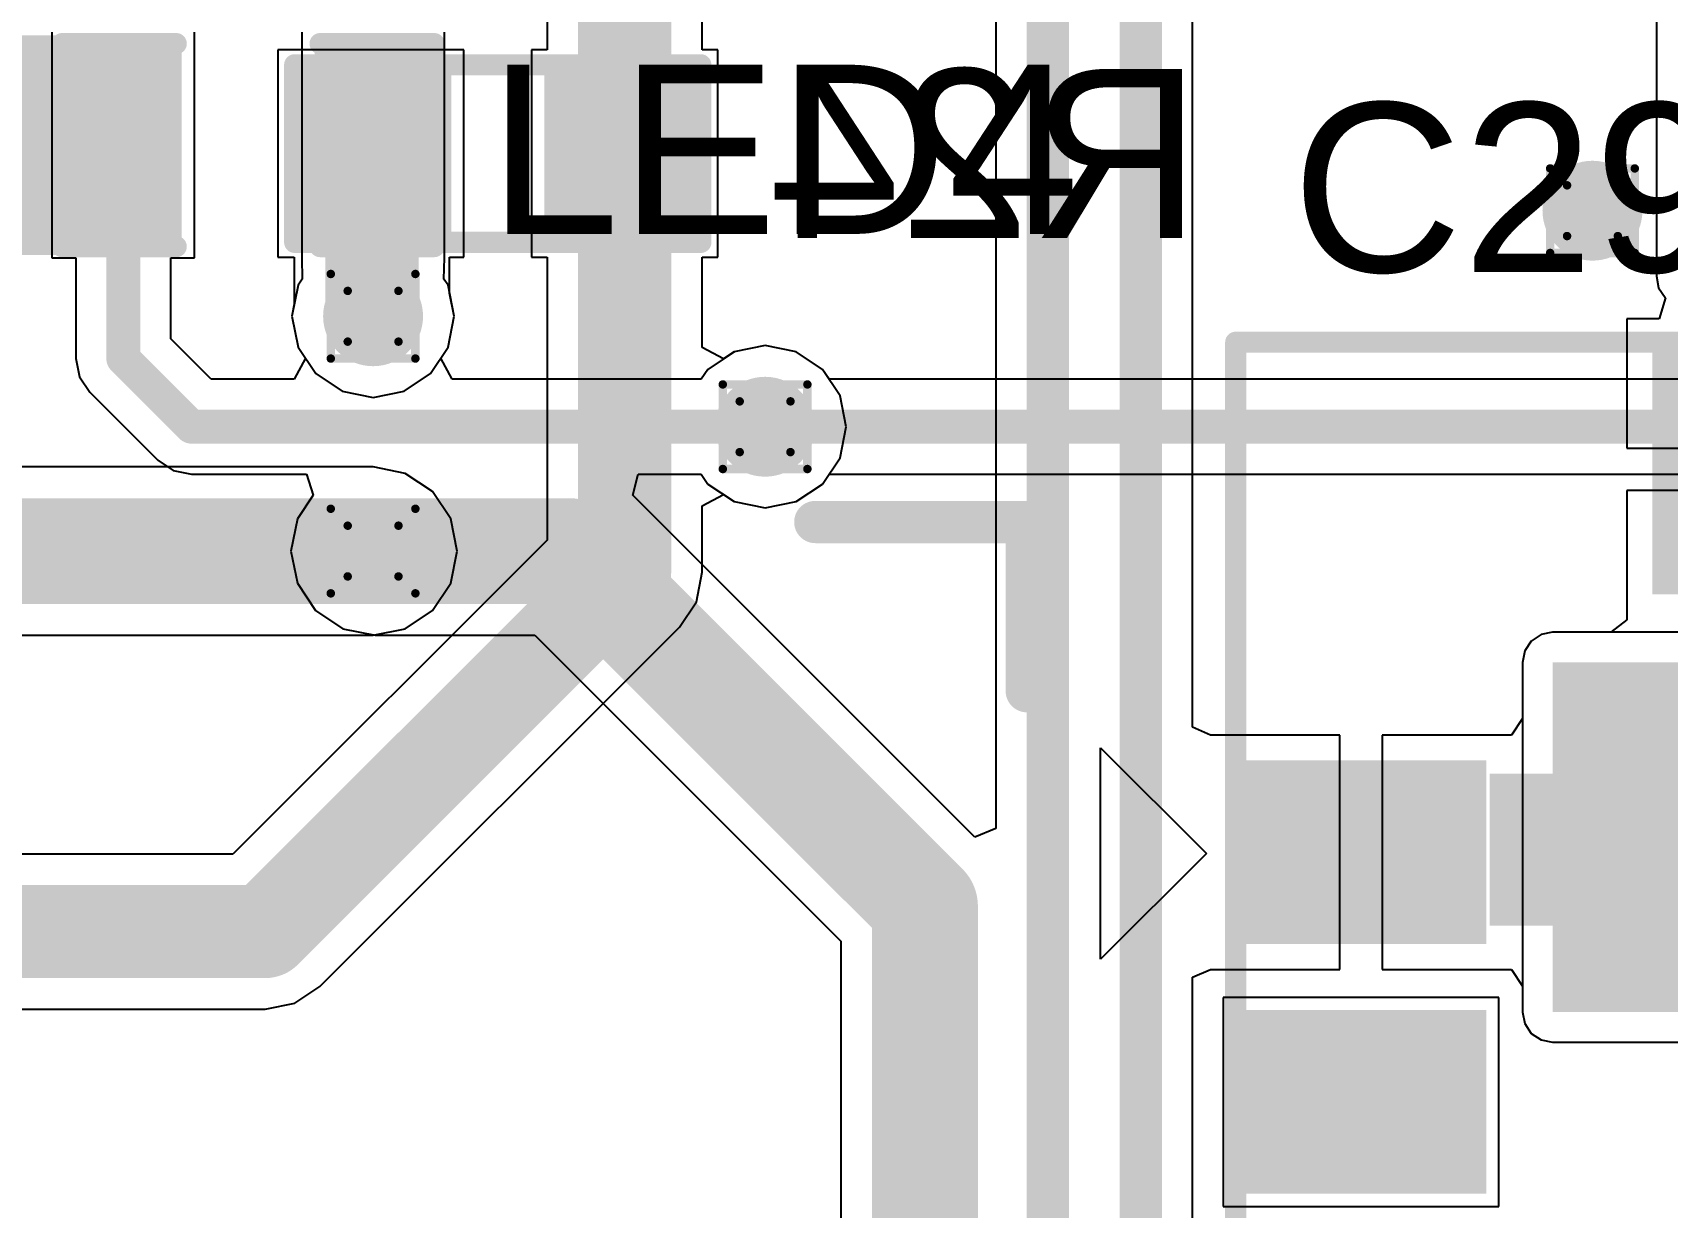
# Model space of a CAD drawing. Header units: inches. Extents: x -8 to 210, y -39 to 109.
# Drawn here: x 55.98 to 65.8, y 46.27 to 53.33 of the extents above; entities that cross this region are included whole.
import ezdxf

# ---------------------------------------------------------------- set-up
doc = ezdxf.new("R2010")
doc.units = ezdxf.units.IN
for name, color, linetype in [('Bottom Layer', 5, 'Continuous'), ('Bottom Overlay', 54, 'Continuous'), ('Bottom Paste', 16, 'Continuous'), ('Bottom Solder', 6, 'Continuous'), ('Drill Drawing', 1, 'Continuous'), ('Keep-Out Layer', 6, 'Continuous'), ('Top Layer', 1, 'Continuous'), ('Top Overlay', 2, 'Continuous'), ('Top Paste', 8, 'Continuous'), ('Top Solder', 216, 'Continuous'), ('Via Holes', 16, 'Continuous')]:
    doc.layers.add(name, color=color, linetype=linetype)
doc.styles.add('Arial', font='', dxfattribs={"height": 0.2})
doc.styles.get('Arial').set_extended_font_data('Arial')

# ---------------------------------------------------------------- blocks, each defined once
blk = doc.blocks.new('SIM7500E_18')
at = {"layer": 'Keep-Out Layer'}
blk.add_hatch(color=6, dxfattribs=at).paths.add_polyline_path([(1.05000044, -0.9600006199999999), (3.15000132, -0.9600006199999999), (3.15000132, 1.14000026), (1.05000044, 1.14000026)])
at = {"layer": 'Top Layer'}
for points in [[(-0.74999977, 0.45000037), (0.55000017, 0.45000037), (0.55000017, -0.45000037), (-0.74999977, -0.45000037)], [(-0.74999977, -1.04999917), (0.55000017, -1.04999917), (0.55000017, -1.94999991), (-0.74999977, -1.94999991)]]:
    blk.add_hatch(color=1, dxfattribs=at).paths.add_polyline_path(points)
at = {"layer": 'Top Overlay'}
blk.add_hatch(color=2, dxfattribs=at).paths.add_polyline_path([(0.6715988599999999, -0.44159678), (1.15419886, -0.44159678), (1.15419886, 0.47280322), (0.6715988599999999, 0.47280322)])
at = {"layer": 'Top Paste'}
for points in [[(-0.74999977, 0.45000037), (0.55000017, 0.45000037), (0.55000017, -0.45000037), (-0.74999977, -0.45000037)], [(-0.74999977, -1.04999917), (0.55000017, -1.04999917), (0.55000017, -1.94999991), (-0.74999977, -1.94999991)]]:
    blk.add_hatch(color=8, dxfattribs=at).paths.add_polyline_path(points)
at = {"layer": 'Top Solder'}
for points in [[(2.75160105, 3.05160045), (2.75160105, 1.54840051), (1.64840031, 1.54840051), (1.64840031, 3.05160045)], [(-0.85159977, 0.55160037), (0.65160017, 0.55160037), (0.65160017, -0.55160037), (-0.85159977, -0.55160037)], [(-0.85159977, -0.9483991699999998), (0.65160017, -0.9483991699999998), (0.65160017, -2.05159991), (-0.85159977, -2.05159991)]]:
    blk.add_hatch(color=216, dxfattribs=at).paths.add_polyline_path(points)
at = {"layer": 'Top Overlay'}
for p, q in [((-1.6637, 0.6281013599999999), (-1.0287, -0.006898639999999999)), ((-1.6637, -0.64189864), (-1.6637, 0.6281013599999999)), ((-1.0287, -0.006898639999999999), (-1.6637, -0.64189864))]:
    blk.add_line(p, q, dxfattribs=at)
for points in [[(-0.85240114, 3.06360068, 0.127, 0.127, 0), (-0.8523985999999999, 3.06360322, 0.127, 0.127, 0)], [(-0.85240114, -24.03819932, 0.127, 0.127, 0), (-0.85240114, 3.06360068, 0.127, 0.127, 0)], [(-0.8523985999999999, 3.06360322, 0.127, 0.127, 0), (23.25219886, 3.06360322, 0.127, 0.127, 0)]]:
    blk.add_lwpolyline(points, format="xyseb", dxfattribs=at)
for points in [[(-0.8841511400000001, 3.06360068, 0.0635, 0.0635, 1), (-0.82065114, 3.06360068, 0.0635, 0.0635, 1)], [(-0.8841511400000001, 3.06360068, 0.0635, 0.0635, 1), (-0.82065114, 3.06360068, 0.0635, 0.0635, 1)], [(-0.8841486, 3.06360322, 0.0635, 0.0635, 1), (-0.8206485999999998, 3.06360322, 0.0635, 0.0635, 1)], [(-0.8841486, 3.06360322, 0.0635, 0.0635, 1), (-0.8206485999999998, 3.06360322, 0.0635, 0.0635, 1)]]:
    blk.add_lwpolyline(points, format="xyseb", close=True, dxfattribs=at)
blk = doc.blocks.new('R___0603_B_45')
at = {"layer": 'Bottom Layer'}
for points in [[(-1.143, -0.4445), (-1.143, 0.4445), (-0.3809999999999999, 0.4445), (-0.3809999999999999, -0.4445)], [(0.3809999999999999, -0.4445), (0.3809999999999999, 0.4445), (1.143, 0.4445), (1.143, -0.4445)]]:
    blk.add_hatch(color=5, dxfattribs=at).paths.add_polyline_path(points)
at = {"layer": 'Bottom Paste'}
for points in [[(-1.143, -0.4445), (-1.143, 0.4445), (-0.3809999999999999, 0.4445), (-0.3809999999999999, -0.4445)], [(0.3809999999999999, -0.4445), (0.3809999999999999, 0.4445), (1.143, 0.4445), (1.143, -0.4445)]]:
    blk.add_hatch(color=16, dxfattribs=at).paths.add_polyline_path(points)
at = {"layer": 'Bottom Solder'}
for points in [[(-1.2446, -0.5460999999999999), (-1.2446, 0.5460999999999999), (-0.2794, 0.5460999999999999), (-0.2794, -0.5460999999999999)], [(0.2794, -0.5460999999999999), (0.2794, 0.5460999999999999), (1.2446, 0.5460999999999999), (1.2446, -0.5460999999999999)]]:
    blk.add_hatch(color=6, dxfattribs=at).paths.add_polyline_path(points)
at = {"layer": 'Bottom Overlay'}
for points in [[(1.2192, 0.5334, 0.127, 0.127, 0), (-1.2192, 0.5334, 0.127, 0.127, 0)], [(-1.2192, 0.5334, 0.127, 0.127, 0), (-1.2192, -0.5334, 0.127, 0.127, 0)], [(1.2192, 0.5334, 0.127, 0.127, 0), (1.2192, -0.5334, 0.127, 0.127, 0)], [(1.2192, -0.5334, 0.127, 0.127, 0), (-1.2192, -0.5334, 0.127, 0.127, 0)]]:
    blk.add_lwpolyline(points, format="xyseb", dxfattribs=at)
for points in [[(-1.25095, 0.5334, 0.0635, 0.0635, 1), (-1.18745, 0.5334, 0.0635, 0.0635, 1)], [(-1.25095, 0.5334, 0.0635, 0.0635, 1), (-1.18745, 0.5334, 0.0635, 0.0635, 1)], [(1.18745, 0.5334, 0.0635, 0.0635, 1), (1.25095, 0.5334, 0.0635, 0.0635, 1)], [(1.18745, 0.5334, 0.0635, 0.0635, 1), (1.25095, 0.5334, 0.0635, 0.0635, 1)], [(-1.25095, -0.5334, 0.0635, 0.0635, 1), (-1.18745, -0.5334, 0.0635, 0.0635, 1)], [(-1.25095, -0.5334, 0.0635, 0.0635, 1), (-1.18745, -0.5334, 0.0635, 0.0635, 1)], [(1.18745, -0.5334, 0.0635, 0.0635, 1), (1.25095, -0.5334, 0.0635, 0.0635, 1)], [(1.18745, -0.5334, 0.0635, 0.0635, 1), (1.25095, -0.5334, 0.0635, 0.0635, 1)]]:
    blk.add_lwpolyline(points, format="xyseb", close=True, dxfattribs=at)
blk = doc.blocks.new('LED_0603_77')
at = {"layer": 'Top Layer'}
for points in [[(-0.999998, 0.5000002699999999), (-0.499999, 0.5000002699999999), (-0.499999, -0.5000002699999999), (-0.999998, -0.5000002699999999)], [(0.50000154, 0.5000002699999999), (1.00000054, 0.5000002699999999), (1.00000054, -0.5000002699999999), (0.50000154, -0.5000002699999999)]]:
    blk.add_hatch(color=1, dxfattribs=at).paths.add_polyline_path(points)
at = {"layer": 'Top Overlay'}
blk.add_hatch(color=2, dxfattribs=at).paths.add_polyline_path([(1.11760254, -0.6604), (1.75259746, -0.6604), (1.75259746, 0.6604), (1.11760254, 0.6604)])
at = {"layer": 'Top Paste'}
for points in [[(-0.999998, 0.5000002699999999), (-0.499999, 0.5000002699999999), (-0.499999, -0.5000002699999999), (-0.999998, -0.5000002699999999)], [(0.50000154, 0.5000002699999999), (1.00000054, 0.5000002699999999), (1.00000054, -0.5000002699999999), (0.50000154, -0.5000002699999999)]]:
    blk.add_hatch(color=8, dxfattribs=at).paths.add_polyline_path(points)
at = {"layer": 'Top Solder'}
for points in [[(-1.101598, 0.6016002699999999), (-0.398399, 0.6016002699999999), (-0.398399, -0.6016002699999999), (-1.101598, -0.6016002699999999)], [(0.39840154, 0.6016002699999999), (1.10160054, 0.6016002699999999), (1.10160054, -0.6016002699999999), (0.39840154, -0.6016002699999999)]]:
    blk.add_hatch(color=216, dxfattribs=at).paths.add_polyline_path(points)
at = {"layer": 'Top Overlay'}
for points in [[(-1.1176, 0.6096, 0.127, 0.127, 0), (-1.1176, -0.6096, 0.127, 0.127, 0)], [(-0.4318, 0.6096, 0.127, 0.127, 0), (-1.1176, 0.6096, 0.127, 0.127, 0)], [(1.11760254, 0.6096, 0.127, 0.127, 0), (0.4318, 0.6096, 0.127, 0.127, 0)], [(1.11760254, 0.6096, 0.127, 0.127, 0), (1.11760254, -0.6096, 0.127, 0.127, 0)], [(-0.4318, -0.6096, 0.127, 0.127, 0), (-1.1176, -0.6096, 0.127, 0.127, 0)], [(1.11760254, -0.6096, 0.127, 0.127, 0), (0.4318, -0.6096, 0.127, 0.127, 0)]]:
    blk.add_lwpolyline(points, format="xyseb", dxfattribs=at)
for points in [[(-1.14935, 0.6096, 0.0635, 0.0635, 1), (-1.08585, 0.6096, 0.0635, 0.0635, 1)], [(-1.14935, 0.6096, 0.0635, 0.0635, 1), (-1.08585, 0.6096, 0.0635, 0.0635, 1)], [(-0.46355, 0.6096, 0.0635, 0.0635, 1), (-0.40005, 0.6096, 0.0635, 0.0635, 1)], [(0.40005, 0.6096, 0.0635, 0.0635, 1), (0.46355, 0.6096, 0.0635, 0.0635, 1)], [(1.08585254, 0.6096, 0.0635, 0.0635, 1), (1.14935254, 0.6096, 0.0635, 0.0635, 1)], [(1.08585254, 0.6096, 0.0635, 0.0635, 1), (1.14935254, 0.6096, 0.0635, 0.0635, 1)], [(-1.14935, -0.6096, 0.0635, 0.0635, 1), (-1.08585, -0.6096, 0.0635, 0.0635, 1)], [(-1.14935, -0.6096, 0.0635, 0.0635, 1), (-1.08585, -0.6096, 0.0635, 0.0635, 1)], [(-0.46355, -0.6096, 0.0635, 0.0635, 1), (-0.40005, -0.6096, 0.0635, 0.0635, 1)], [(0.40005, -0.6096, 0.0635, 0.0635, 1), (0.46355, -0.6096, 0.0635, 0.0635, 1)], [(1.08585254, -0.6096, 0.0635, 0.0635, 1), (1.14935254, -0.6096, 0.0635, 0.0635, 1)], [(1.08585254, -0.6096, 0.0635, 0.0635, 1), (1.14935254, -0.6096, 0.0635, 0.0635, 1)]]:
    blk.add_lwpolyline(points, format="xyseb", close=True, dxfattribs=at)

msp = doc.modelspace()

# ---------------------------------------------------------------- hatches: boundary and pattern name
at = {"layer": 'Bottom Layer'}
h = msp.add_hatch(color=5, dxfattribs=at)
edge = h.paths.add_edge_path()
edge.add_arc((65.34814464, 52.26027647999999), 0.2999994, 0, 360)
h = msp.add_hatch(color=5, dxfattribs=at)
edge = h.paths.add_edge_path()
edge.add_arc((58.02699849999999, 51.6261985), 0.2999994, 0, 360)
h = msp.add_hatch(color=5, dxfattribs=at)
edge = h.paths.add_edge_path()
edge.add_arc((60.38060059999999, 50.96260063999999), 0.2999994, 0, 360)
h = msp.add_hatch(color=5, dxfattribs=at)
edge = h.paths.add_edge_path()
edge.add_arc((58.02699849999999, 50.2158), 0.2999994, 0, 360)
at = {"layer": 'Top Layer'}
h = msp.add_hatch(color=1, dxfattribs=at)
edge = h.paths.add_edge_path()
edge.add_arc((65.34814464, 52.26027647999999), 0.2999994, 0, 360)
h = msp.add_hatch(color=1, dxfattribs=at)
edge = h.paths.add_edge_path()
edge.add_arc((58.02699849999999, 51.6261985), 0.2999994, 0, 360)
h = msp.add_hatch(color=1, dxfattribs=at)
edge = h.paths.add_edge_path()
edge.add_arc((60.38060059999999, 50.96260063999999), 0.2999994, 0, 360)
h = msp.add_hatch(color=1, dxfattribs=at)
edge = h.paths.add_edge_path()
edge.add_arc((58.02699849999999, 50.2158), 0.2999994, 0, 360)
at = {"layer": 'Via Holes'}
h = msp.add_hatch(color=7, dxfattribs=at)
edge = h.paths.add_edge_path()
edge.add_arc((65.34814464, 52.26027647999999), 0.1499997, 0, 360)
h = msp.add_hatch(color=7, dxfattribs=at)
edge = h.paths.add_edge_path()
edge.add_arc((58.02699849999999, 51.6261985), 0.1499997, 0, 360)
h = msp.add_hatch(color=7, dxfattribs=at)
edge = h.paths.add_edge_path()
edge.add_arc((60.38060059999999, 50.96260063999999), 0.1499997, 0, 360)
h = msp.add_hatch(color=7, dxfattribs=at)
edge = h.paths.add_edge_path()
edge.add_arc((58.02699849999999, 50.2158), 0.1499997, 0, 360)

# ---------------------------------------------------------------- linework, layer by layer
at = {"layer": 'Bottom Layer'}
for p, q in [((59.07144395999999, 53.5305), (59.07144395999999, 53.2257)), ((60.00375603999999, 53.2257), (60.00375603999999, 53.5305)), ((58.57239999999999, 53.2257), (57.4548, 53.2257)), ((57.4548, 53.2257), (57.4548, 51.9811)), ((58.57239999999999, 51.9811), (58.57239999999999, 53.2257)), ((59.07144395999999, 53.2257), (58.9788, 53.2257)), ((58.9788, 53.2257), (58.9788, 51.9811)), ((60.0964, 53.2257), (60.00375603999999, 53.2257)), ((60.0964, 51.9811), (60.0964, 53.2257)), ((57.4548, 51.9811), (57.55414193999999, 51.9811)), ((57.55414193999999, 51.9811), (57.55414193999999, 51.69810081999999)), ((58.48645402, 51.76547178), (58.48645402, 51.9811)), ((58.48645402, 51.9811), (58.57239999999999, 51.9811)), ((58.9788, 51.9811), (59.07144395999999, 51.9811)), ((59.07144395999999, 51.9811), (59.07144395999999, 50.28188826)), ((60.00375603999999, 51.43819024), (60.00375603999999, 51.9811)), ((60.00375603999999, 51.9811), (60.0964, 51.9811)), ((58.5141578, 51.6261985), (58.48645402, 51.76547178)), ((57.55414193999999, 51.69810081999999), (57.5398392, 51.6261985)), ((57.5398392, 51.6261985), (57.5769232, 51.43977011999999)), ((58.47707379999999, 51.43977011999999), (58.5141578, 51.6261985)), ((57.5769232, 51.43977011999999), (57.6825237, 51.2817237)), ((58.3714733, 51.2817237), (58.47707379999999, 51.43977011999999)), ((60.13075603999999, 51.37030366), (60.00375603999999, 51.43819024)), ((60.38060059999999, 51.44975994), (60.19417221999999, 51.41267593999999)), ((60.56702898, 51.41267593999999), (60.38060059999999, 51.44975994)), ((60.19417221999999, 51.41267593999999), (60.13075603999999, 51.37030366)), ((60.72507539999999, 51.30707544), (60.56702898, 51.41267593999999)), ((57.6825237, 51.2817237), (57.84057012, 51.17612319999999)), ((58.21342688, 51.17612319999999), (58.3714733, 51.2817237)), ((60.76489752, 51.24747433999999), (60.72507539999999, 51.30707544)), ((67.7458005, 51.24747433999999), (60.76489752, 51.24747433999999)), ((57.84057012, 51.17612319999999), (58.02699849999999, 51.1390392)), ((58.02699849999999, 51.1390392), (58.21342688, 51.17612319999999)), ((58.02699849999999, 50.7208028), (55.09857915999999, 50.7208028)), ((58.2202544, 50.68236244), (58.02699849999999, 50.7208028)), ((58.38408947999999, 50.57289098), (58.2202544, 50.68236244)), ((60.72507539999999, 50.61812584), (60.76489752, 50.67772694)), ((60.76489752, 50.67772694), (67.86378858, 50.67772694)), ((58.49356093999999, 50.4090559), (58.38408947999999, 50.57289098)), ((60.00375603999999, 50.48701104), (60.13075603999999, 50.55489762)), ((60.13075603999999, 50.55489762), (60.19417221999999, 50.51252534)), ((60.56702898, 50.51252534), (60.72507539999999, 50.61812584)), ((60.00375603999999, 50.0888), (60.00375603999999, 50.48701104)), ((60.19417221999999, 50.51252534), (60.38060059999999, 50.47544134)), ((60.38060059999999, 50.47544134), (60.56702898, 50.51252534)), ((58.5320013, 50.2158), (58.49356093999999, 50.4090559)), ((59.07144395999999, 50.28188826), (57.18551428, 48.39595604)), ((58.49356093999999, 50.0225441), (58.5320013, 50.2158)), ((59.96827224, 49.91041072), (60.00375603999999, 50.0888)), ((58.38408947999999, 49.85870902), (58.49356093999999, 50.0225441)), ((58.2202544, 49.74923756), (58.38408947999999, 49.85870902)), ((59.86722341999999, 49.75917912), (59.96827224, 49.91041072)), ((57.70822087999999, 47.60017912), (59.86722341999999, 49.75917912)), ((54.88939999999999, 49.71079719999999), (58.02699849999999, 49.71079719999999)), ((58.02699849999999, 49.71079719999999), (58.2202544, 49.74923756)), ((64.98061426, 49.67478508), (64.94131792, 49.61597138)), ((65.03942796, 49.71408141999999), (64.98061426, 49.67478508)), ((65.10880044, 49.72788123999999), (65.03942796, 49.71408141999999)), ((67.20880131999999, 49.72788123999999), (65.10880044, 49.72788123999999)), ((64.94131792, 49.61597138), (64.92751809999999, 49.5465989)), ((64.92751809999999, 49.5465989), (64.92751809999999, 47.44659802)), ((57.18551428, 48.39595604), (48.07136689999999, 48.39595604)), ((57.55699182, 47.49912776), (57.70822087999999, 47.60017912)), ((55.494936, 47.46364396), (57.37859999999999, 47.46364396)), ((57.37859999999999, 47.46364396), (57.55699182, 47.49912776)), ((64.92751809999999, 47.44659802), (64.94131792, 47.37722554)), ((64.94131792, 47.37722554), (64.98061426, 47.31841184)), ((64.98061426, 47.31841184), (65.03942796, 47.2791155)), ((65.03942796, 47.2791155), (65.10880044, 47.26531568)), ((65.10880044, 47.26531568), (67.20880131999999, 47.26531568))]:
    msp.add_line(p, q, dxfattribs=at)
for points in [[(59.53759999999999, 52.6034, 0.5588, 0.5588, 0), (59.53759999999999, 54.1528, 0.5588, 0.5588, 0)], [(58.01359999999999, 52.6034, 0.5588, 0.5588, 0), (58.02029798, 52.59670202, 0.5588, 0.5588, 0)], [(58.02029798, 51.63289902, 0.5588, 0.5588, 0), (58.02029798, 52.59670202, 0.5588, 0.5588, 0)], [(59.53759999999999, 50.0888, 0.5588, 0.5588, 0), (59.53759999999999, 52.6034, 0.5588, 0.5588, 0)], [(58.02029798, 51.63289902, 0.5588, 0.5588, 0), (58.02699849999999, 51.6261985, 0.5588, 0.5588, 0)], [(60.38060059999999, 50.96260063999999, 0.2032, 0.2032, 0), (60.38600063999999, 50.96260063999999, 0.2032, 0.2032, 0)], [(60.38600063999999, 50.96260063999999, 0.2032, 0.2032, 0), (67.86380127999999, 50.96260063999999, 0.2032, 0.2032, 0)], [(54.88939999999999, 50.2158, 0.635, 0.635, 0), (58.02699849999999, 50.2158, 0.635, 0.635, 0)], [(57.37859999999999, 47.9298, 0.5588, 0.5588, 0), (59.53759999999999, 50.0888, 0.5588, 0.5588, 0)], [(43.9928, 47.9298, 0.5588, 0.5588, 0), (57.37859999999999, 47.9298, 0.5588, 0.5588, 0)]]:
    msp.add_lwpolyline(points, format="xyseb", dxfattribs=at)
for points in [[(57.8739, 52.6034, 0.2794, 0.2794, 1), (58.15329999999999, 52.6034, 0.2794, 0.2794, 1)], [(57.88059797999999, 52.59670202, 0.2794, 0.2794, 1), (58.15999797999999, 52.59670202, 0.2794, 0.2794, 1)], [(57.88059797999999, 52.59670202, 0.2794, 0.2794, 1), (58.15999797999999, 52.59670202, 0.2794, 0.2794, 1)], [(59.39789999999999, 52.6034, 0.2794, 0.2794, 1), (59.6773, 52.6034, 0.2794, 0.2794, 1)], [(59.39789999999999, 52.6034, 0.2794, 0.2794, 1), (59.6773, 52.6034, 0.2794, 0.2794, 1)], [(57.88059797999999, 51.63289902, 0.2794, 0.2794, 1), (58.15999797999999, 51.63289902, 0.2794, 0.2794, 1)], [(57.88059797999999, 51.63289902, 0.2794, 0.2794, 1), (58.15999797999999, 51.63289902, 0.2794, 0.2794, 1)], [(57.8872985, 51.6261985, 0.2794, 0.2794, 1), (58.1666985, 51.6261985, 0.2794, 0.2794, 1)], [(60.3298006, 50.96260063999999, 0.1016, 0.1016, 1), (60.4314006, 50.96260063999999, 0.1016, 0.1016, 1)], [(60.33520064, 50.96260063999999, 0.1016, 0.1016, 1), (60.43680063999999, 50.96260063999999, 0.1016, 0.1016, 1)], [(60.33520064, 50.96260063999999, 0.1016, 0.1016, 1), (60.43680063999999, 50.96260063999999, 0.1016, 0.1016, 1)], [(57.8682485, 50.2158, 0.3175, 0.3175, 1), (58.1857485, 50.2158, 0.3175, 0.3175, 1)], [(59.39789999999999, 50.0888, 0.2794, 0.2794, 1), (59.6773, 50.0888, 0.2794, 0.2794, 1)], [(59.39789999999999, 50.0888, 0.2794, 0.2794, 1), (59.6773, 50.0888, 0.2794, 0.2794, 1)], [(57.23889999999999, 47.9298, 0.2794, 0.2794, 1), (57.5183, 47.9298, 0.2794, 0.2794, 1)], [(57.23889999999999, 47.9298, 0.2794, 0.2794, 1), (57.5183, 47.9298, 0.2794, 0.2794, 1)]]:
    msp.add_lwpolyline(points, format="xyseb", close=True, dxfattribs=at)
at = {"layer": 'Drill Drawing'}
for points in [[(65.09414464, 52.51427648, 0.0508, 0.0508, 0), (65.60214463999999, 52.51427648, 0.0508, 0.0508, 0)], [(65.09414464, 52.00627648, 0.0508, 0.0508, 0), (65.09414464, 52.51427648, 0.0508, 0.0508, 0)], [(65.60214463999999, 52.00627648, 0.0508, 0.0508, 0), (65.60214463999999, 52.51427648, 0.0508, 0.0508, 0)], [(65.19574464, 52.41267648, 0.0508, 0.0508, 0), (65.50054464, 52.41267648, 0.0508, 0.0508, 0)], [(65.19574464, 52.10787648, 0.0508, 0.0508, 0), (65.19574464, 52.41267648, 0.0508, 0.0508, 0)], [(65.50054464, 52.10787648, 0.0508, 0.0508, 0), (65.50054464, 52.41267648, 0.0508, 0.0508, 0)], [(65.19574464, 52.10787648, 0.0508, 0.0508, 0), (65.50054464, 52.10787648, 0.0508, 0.0508, 0)], [(65.09414464, 52.00627648, 0.0508, 0.0508, 0), (65.60214463999999, 52.00627648, 0.0508, 0.0508, 0)], [(57.7729985, 51.88019849999999, 0.0508, 0.0508, 0), (58.2809985, 51.88019849999999, 0.0508, 0.0508, 0)], [(57.7729985, 51.37219849999999, 0.0508, 0.0508, 0), (57.7729985, 51.88019849999999, 0.0508, 0.0508, 0)], [(58.2809985, 51.37219849999999, 0.0508, 0.0508, 0), (58.2809985, 51.88019849999999, 0.0508, 0.0508, 0)], [(57.8745985, 51.77859849999999, 0.0508, 0.0508, 0), (58.1793985, 51.77859849999999, 0.0508, 0.0508, 0)], [(57.8745985, 51.47379849999999, 0.0508, 0.0508, 0), (57.8745985, 51.77859849999999, 0.0508, 0.0508, 0)], [(58.1793985, 51.47379849999999, 0.0508, 0.0508, 0), (58.1793985, 51.77859849999999, 0.0508, 0.0508, 0)], [(57.8745985, 51.47379849999999, 0.0508, 0.0508, 0), (58.1793985, 51.47379849999999, 0.0508, 0.0508, 0)], [(57.7729985, 51.37219849999999, 0.0508, 0.0508, 0), (58.2809985, 51.37219849999999, 0.0508, 0.0508, 0)], [(60.1266006, 51.21660064, 0.0508, 0.0508, 0), (60.63460059999999, 51.21660064, 0.0508, 0.0508, 0)], [(60.1266006, 50.70860064, 0.0508, 0.0508, 0), (60.1266006, 51.21660064, 0.0508, 0.0508, 0)], [(60.63460059999999, 50.70860064, 0.0508, 0.0508, 0), (60.63460059999999, 51.21660064, 0.0508, 0.0508, 0)], [(60.2282006, 51.11500064, 0.0508, 0.0508, 0), (60.53300059999999, 51.11500064, 0.0508, 0.0508, 0)], [(60.2282006, 50.81020064, 0.0508, 0.0508, 0), (60.2282006, 51.11500064, 0.0508, 0.0508, 0)], [(60.53300059999999, 50.81020064, 0.0508, 0.0508, 0), (60.53300059999999, 51.11500064, 0.0508, 0.0508, 0)], [(60.2282006, 50.81020064, 0.0508, 0.0508, 0), (60.53300059999999, 50.81020064, 0.0508, 0.0508, 0)], [(60.1266006, 50.70860064, 0.0508, 0.0508, 0), (60.63460059999999, 50.70860064, 0.0508, 0.0508, 0)], [(57.7729985, 50.4698, 0.0508, 0.0508, 0), (58.2809985, 50.4698, 0.0508, 0.0508, 0)], [(57.7729985, 49.9618, 0.0508, 0.0508, 0), (57.7729985, 50.4698, 0.0508, 0.0508, 0)], [(58.2809985, 49.9618, 0.0508, 0.0508, 0), (58.2809985, 50.4698, 0.0508, 0.0508, 0)], [(57.8745985, 50.3682, 0.0508, 0.0508, 0), (58.1793985, 50.3682, 0.0508, 0.0508, 0)], [(57.8745985, 50.0634, 0.0508, 0.0508, 0), (57.8745985, 50.3682, 0.0508, 0.0508, 0)], [(58.1793985, 50.0634, 0.0508, 0.0508, 0), (58.1793985, 50.3682, 0.0508, 0.0508, 0)], [(57.8745985, 50.0634, 0.0508, 0.0508, 0), (58.1793985, 50.0634, 0.0508, 0.0508, 0)], [(57.7729985, 49.9618, 0.0508, 0.0508, 0), (58.2809985, 49.9618, 0.0508, 0.0508, 0)]]:
    msp.add_lwpolyline(points, format="xyseb", dxfattribs=at)
for points in [[(65.08144463999999, 52.51427648, 0.0254, 0.0254, 1), (65.10684464, 52.51427648, 0.0254, 0.0254, 1)], [(65.08144463999999, 52.51427648, 0.0254, 0.0254, 1), (65.10684464, 52.51427648, 0.0254, 0.0254, 1)], [(65.58944464, 52.51427648, 0.0254, 0.0254, 1), (65.61484464, 52.51427648, 0.0254, 0.0254, 1)], [(65.58944464, 52.51427648, 0.0254, 0.0254, 1), (65.61484464, 52.51427648, 0.0254, 0.0254, 1)], [(65.18304463999999, 52.41267648, 0.0254, 0.0254, 1), (65.20844464, 52.41267648, 0.0254, 0.0254, 1)], [(65.18304463999999, 52.41267648, 0.0254, 0.0254, 1), (65.20844464, 52.41267648, 0.0254, 0.0254, 1)], [(65.48784463999999, 52.41267648, 0.0254, 0.0254, 1), (65.51324464, 52.41267648, 0.0254, 0.0254, 1)], [(65.48784463999999, 52.41267648, 0.0254, 0.0254, 1), (65.51324464, 52.41267648, 0.0254, 0.0254, 1)], [(65.18304463999999, 52.10787648, 0.0254, 0.0254, 1), (65.20844464, 52.10787648, 0.0254, 0.0254, 1)], [(65.18304463999999, 52.10787648, 0.0254, 0.0254, 1), (65.20844464, 52.10787648, 0.0254, 0.0254, 1)], [(65.48784463999999, 52.10787648, 0.0254, 0.0254, 1), (65.51324464, 52.10787648, 0.0254, 0.0254, 1)], [(65.48784463999999, 52.10787648, 0.0254, 0.0254, 1), (65.51324464, 52.10787648, 0.0254, 0.0254, 1)], [(65.08144463999999, 52.00627648, 0.0254, 0.0254, 1), (65.10684464, 52.00627648, 0.0254, 0.0254, 1)], [(65.08144463999999, 52.00627648, 0.0254, 0.0254, 1), (65.10684464, 52.00627648, 0.0254, 0.0254, 1)], [(65.58944464, 52.00627648, 0.0254, 0.0254, 1), (65.61484464, 52.00627648, 0.0254, 0.0254, 1)], [(65.58944464, 52.00627648, 0.0254, 0.0254, 1), (65.61484464, 52.00627648, 0.0254, 0.0254, 1)], [(57.76029849999999, 51.88019849999999, 0.0254, 0.0254, 1), (57.7856985, 51.88019849999999, 0.0254, 0.0254, 1)], [(57.76029849999999, 51.88019849999999, 0.0254, 0.0254, 1), (57.7856985, 51.88019849999999, 0.0254, 0.0254, 1)], [(58.26829849999999, 51.88019849999999, 0.0254, 0.0254, 1), (58.2936985, 51.88019849999999, 0.0254, 0.0254, 1)], [(58.26829849999999, 51.88019849999999, 0.0254, 0.0254, 1), (58.2936985, 51.88019849999999, 0.0254, 0.0254, 1)], [(57.8618985, 51.77859849999999, 0.0254, 0.0254, 1), (57.8872985, 51.77859849999999, 0.0254, 0.0254, 1)], [(57.8618985, 51.77859849999999, 0.0254, 0.0254, 1), (57.8872985, 51.77859849999999, 0.0254, 0.0254, 1)], [(58.1666985, 51.77859849999999, 0.0254, 0.0254, 1), (58.1920985, 51.77859849999999, 0.0254, 0.0254, 1)], [(58.1666985, 51.77859849999999, 0.0254, 0.0254, 1), (58.1920985, 51.77859849999999, 0.0254, 0.0254, 1)], [(57.8618985, 51.47379849999999, 0.0254, 0.0254, 1), (57.8872985, 51.47379849999999, 0.0254, 0.0254, 1)], [(57.8618985, 51.47379849999999, 0.0254, 0.0254, 1), (57.8872985, 51.47379849999999, 0.0254, 0.0254, 1)], [(58.1666985, 51.47379849999999, 0.0254, 0.0254, 1), (58.1920985, 51.47379849999999, 0.0254, 0.0254, 1)], [(58.1666985, 51.47379849999999, 0.0254, 0.0254, 1), (58.1920985, 51.47379849999999, 0.0254, 0.0254, 1)], [(57.76029849999999, 51.37219849999999, 0.0254, 0.0254, 1), (57.7856985, 51.37219849999999, 0.0254, 0.0254, 1)], [(57.76029849999999, 51.37219849999999, 0.0254, 0.0254, 1), (57.7856985, 51.37219849999999, 0.0254, 0.0254, 1)], [(58.26829849999999, 51.37219849999999, 0.0254, 0.0254, 1), (58.2936985, 51.37219849999999, 0.0254, 0.0254, 1)], [(58.26829849999999, 51.37219849999999, 0.0254, 0.0254, 1), (58.2936985, 51.37219849999999, 0.0254, 0.0254, 1)], [(60.1139006, 51.21660064, 0.0254, 0.0254, 1), (60.13930059999999, 51.21660064, 0.0254, 0.0254, 1)], [(60.1139006, 51.21660064, 0.0254, 0.0254, 1), (60.13930059999999, 51.21660064, 0.0254, 0.0254, 1)], [(60.6219006, 51.21660064, 0.0254, 0.0254, 1), (60.64730059999999, 51.21660064, 0.0254, 0.0254, 1)], [(60.6219006, 51.21660064, 0.0254, 0.0254, 1), (60.64730059999999, 51.21660064, 0.0254, 0.0254, 1)], [(60.2155006, 51.11500064, 0.0254, 0.0254, 1), (60.2409006, 51.11500064, 0.0254, 0.0254, 1)], [(60.2155006, 51.11500064, 0.0254, 0.0254, 1), (60.2409006, 51.11500064, 0.0254, 0.0254, 1)], [(60.5203006, 51.11500064, 0.0254, 0.0254, 1), (60.5457006, 51.11500064, 0.0254, 0.0254, 1)], [(60.5203006, 51.11500064, 0.0254, 0.0254, 1), (60.5457006, 51.11500064, 0.0254, 0.0254, 1)], [(60.2155006, 50.81020064, 0.0254, 0.0254, 1), (60.2409006, 50.81020064, 0.0254, 0.0254, 1)], [(60.2155006, 50.81020064, 0.0254, 0.0254, 1), (60.2409006, 50.81020064, 0.0254, 0.0254, 1)], [(60.5203006, 50.81020064, 0.0254, 0.0254, 1), (60.5457006, 50.81020064, 0.0254, 0.0254, 1)], [(60.5203006, 50.81020064, 0.0254, 0.0254, 1), (60.5457006, 50.81020064, 0.0254, 0.0254, 1)], [(60.1139006, 50.70860064, 0.0254, 0.0254, 1), (60.13930059999999, 50.70860064, 0.0254, 0.0254, 1)], [(60.1139006, 50.70860064, 0.0254, 0.0254, 1), (60.13930059999999, 50.70860064, 0.0254, 0.0254, 1)], [(60.6219006, 50.70860064, 0.0254, 0.0254, 1), (60.64730059999999, 50.70860064, 0.0254, 0.0254, 1)], [(60.6219006, 50.70860064, 0.0254, 0.0254, 1), (60.64730059999999, 50.70860064, 0.0254, 0.0254, 1)], [(57.76029849999999, 50.4698, 0.0254, 0.0254, 1), (57.7856985, 50.4698, 0.0254, 0.0254, 1)], [(57.76029849999999, 50.4698, 0.0254, 0.0254, 1), (57.7856985, 50.4698, 0.0254, 0.0254, 1)], [(58.26829849999999, 50.4698, 0.0254, 0.0254, 1), (58.2936985, 50.4698, 0.0254, 0.0254, 1)], [(58.26829849999999, 50.4698, 0.0254, 0.0254, 1), (58.2936985, 50.4698, 0.0254, 0.0254, 1)], [(57.8618985, 50.3682, 0.0254, 0.0254, 1), (57.8872985, 50.3682, 0.0254, 0.0254, 1)], [(57.8618985, 50.3682, 0.0254, 0.0254, 1), (57.8872985, 50.3682, 0.0254, 0.0254, 1)], [(58.1666985, 50.3682, 0.0254, 0.0254, 1), (58.1920985, 50.3682, 0.0254, 0.0254, 1)], [(58.1666985, 50.3682, 0.0254, 0.0254, 1), (58.1920985, 50.3682, 0.0254, 0.0254, 1)], [(57.8618985, 50.0634, 0.0254, 0.0254, 1), (57.8872985, 50.0634, 0.0254, 0.0254, 1)], [(57.8618985, 50.0634, 0.0254, 0.0254, 1), (57.8872985, 50.0634, 0.0254, 0.0254, 1)], [(58.1666985, 50.0634, 0.0254, 0.0254, 1), (58.1920985, 50.0634, 0.0254, 0.0254, 1)], [(58.1666985, 50.0634, 0.0254, 0.0254, 1), (58.1920985, 50.0634, 0.0254, 0.0254, 1)], [(57.76029849999999, 49.9618, 0.0254, 0.0254, 1), (57.7856985, 49.9618, 0.0254, 0.0254, 1)], [(57.76029849999999, 49.9618, 0.0254, 0.0254, 1), (57.7856985, 49.9618, 0.0254, 0.0254, 1)], [(58.26829849999999, 49.9618, 0.0254, 0.0254, 1), (58.2936985, 49.9618, 0.0254, 0.0254, 1)], [(58.26829849999999, 49.9618, 0.0254, 0.0254, 1), (58.2936985, 49.9618, 0.0254, 0.0254, 1)]]:
    msp.add_lwpolyline(points, format="xyseb", close=True, dxfattribs=at)
at = {"layer": 'Top Layer'}
for p, q in [((65.73171511999999, 61.20511762), (65.73171511999999, 51.86679999999999)), ((62.94717154, 49.15736167999999), (62.94717154, 55.17166004)), ((61.76682846, 54.8114728), (61.76682846, 48.55015943999999)), ((56.09919692, 53.331999), (56.09919946, 53.32259845999999)), ((56.09919946, 53.32259845999999), (56.09919946, 51.976401)), ((56.95479846, 51.976401), (56.95479846, 53.331999)), ((57.59919645999999, 53.331999), (57.599199, 53.32259845999999)), ((57.599199, 53.32259845999999), (57.599199, 51.97640608)), ((58.454798, 51.97640608), (58.454798, 53.331999)), ((56.09919946, 51.976401), (56.24212526, 51.976401)), ((56.24212526, 51.976401), (56.24212526, 51.37221628)), ((56.81187266, 51.49020436), (56.81187266, 51.976401)), ((56.81187266, 51.976401), (56.95479846, 51.976401)), ((57.599199, 51.97640608), (57.59919392, 51.976401)), ((57.59919392, 51.976401), (57.59919645999999, 51.976401)), ((57.59919645999999, 51.976401), (57.60149261999999, 51.849401)), ((58.45250437999999, 51.849401), (58.45480054, 51.976401)), ((58.45480308, 51.97640354), (58.454798, 51.97640608)), ((58.45480054, 51.976401), (58.45480308, 51.97640354)), ((57.60149261999999, 51.849401), (57.5769232, 51.81262688)), ((58.47707379999999, 51.81262688), (58.45250437999999, 51.849401)), ((65.73171511999999, 51.86679999999999), (65.74551493999999, 51.79742751999999)), ((57.5769232, 51.81262688), (57.5398392, 51.6261985)), ((58.5141578, 51.6261985), (58.47707379999999, 51.81262688)), ((65.74551493999999, 51.79742751999999), (65.78481128, 51.73861382)), ((65.7863302, 51.73759782), (65.74780602, 51.61059782)), ((65.78481128, 51.73861382), (65.7863302, 51.73759782)), ((57.5398392, 51.6261985), (57.5769232, 51.43977011999999)), ((58.47707379999999, 51.43977011999999), (58.5141578, 51.6261985)), ((65.74780602, 51.61059782), (65.55480157999999, 51.61059782)), ((65.55480157999999, 51.61059782), (65.55480157999999, 50.8336042)), ((57.05460014000001, 51.24747433999999), (56.81187266, 51.49020436)), ((57.5769232, 51.43977011999999), (57.62055023999999, 51.37447434)), ((58.43344676, 51.37447434), (58.47707379999999, 51.43977011999999)), ((60.38060059999999, 51.44975994), (60.19417221999999, 51.41267593999999)), ((60.56702898, 51.41267593999999), (60.38060059999999, 51.44975994)), ((56.24212526, 51.37221628), (56.24212271999999, 51.37220358)), ((56.24212271999999, 51.37220358), (56.26380924, 51.26318678)), ((57.62055023999999, 51.37447434), (57.5526662, 51.24747433999999)), ((58.50133080000001, 51.24747433999999), (58.43344676, 51.37447434)), ((60.19417221999999, 51.41267593999999), (60.0361258, 51.30707544)), ((60.72507539999999, 51.30707544), (60.56702898, 51.41267593999999)), ((56.26380924, 51.26318678), (56.32556171999999, 51.17076634)), ((57.5526662, 51.24747433999999), (57.05460014000001, 51.24747433999999)), ((59.99630368, 51.24747433999999), (58.50133080000001, 51.24747433999999)), ((60.0361258, 51.30707544), (59.99630368, 51.24747433999999)), ((60.8306759, 51.14902901999999), (60.72507539999999, 51.30707544)), ((56.32556171999999, 51.17076634), (56.73515957999999, 50.76117102)), ((60.8677599, 50.96260063999999), (60.8306759, 51.14902901999999)), ((60.8306759, 50.77617226), (60.8677599, 50.96260063999999)), ((56.73515957999999, 50.76117102), (56.73516466, 50.7611634)), ((56.73516466, 50.7611634), (56.82758509999999, 50.69941092)), ((60.72507539999999, 50.61812584), (60.8306759, 50.77617226)), ((65.55480157999999, 50.8336042), (66.25880576, 50.8336042)), ((56.82758509999999, 50.69941092), (56.93660189999999, 50.67772694)), ((56.93660189999999, 50.67772694), (57.62761144, 50.67772694)), ((57.62761144, 50.67772694), (57.66709828, 50.55072694)), ((59.58665502, 50.55072694), (59.61800116, 50.67772694)), ((59.61800116, 50.67772694), (59.99630368, 50.67772694)), ((59.99630368, 50.67772694), (60.0361258, 50.61812584)), ((57.66709828, 50.55072694), (57.57243756, 50.4090559)), ((61.63982845999999, 48.4975535), (59.58665502, 50.55072694)), ((60.0361258, 50.61812584), (60.19417221999999, 50.51252534)), ((60.56702898, 50.51252534), (60.72507539999999, 50.61812584)), ((66.25880576, 50.5796042), (65.55480157999999, 50.5796042)), ((65.55480157999999, 50.5796042), (65.55480157999999, 49.85488377999999)), ((60.19417221999999, 50.51252534), (60.38060059999999, 50.47544134)), ((60.38060059999999, 50.47544134), (60.56702898, 50.51252534)), ((57.57243756, 50.4090559), (57.5339972, 50.2158)), ((57.5339972, 50.2158), (57.57243756, 50.0225441)), ((57.57243756, 50.0225441), (57.68190902, 49.85870902)), ((57.68190902, 49.85870902), (57.84574409999999, 49.74923756)), ((65.55479904, 49.80260042), (65.45874893999999, 49.72788123999999)), ((65.55480157999999, 49.85488377999999), (65.55479904, 49.80260042)), ((57.84574409999999, 49.74923756), (58.039, 49.71079719999999)), ((58.039, 49.71079719999999), (58.99822084, 49.71079719999999)), ((58.99822084, 49.71079719999999), (60.8359972, 47.87302084)), ((64.98061426, 49.67478508), (64.94131792, 49.61597138)), ((65.03942796, 49.71408141999999), (64.98061426, 49.67478508)), ((65.10880044, 49.72788123999999), (65.03942796, 49.71408141999999)), ((65.45874893999999, 49.72788123999999), (65.10880044, 49.72788123999999)), ((64.94131792, 49.61597138), (64.92751809999999, 49.5465989)), ((64.92751809999999, 49.5465989), (64.92751809999999, 49.21079057999999)), ((64.92751809999999, 49.21079057999999), (64.86279635999999, 49.11060028)), ((63.0548015, 49.11060028), (62.94717154, 49.15736167999999)), ((63.07417408, 49.11059774), (63.0548015, 49.11060028)), ((63.83180019999999, 49.11059774), (63.07417408, 49.11059774)), ((63.83180019999999, 48.40659864), (63.83180019999999, 49.11059774)), ((64.80051556, 49.11059774), (64.0858002, 49.11059774)), ((64.0858002, 49.11059774), (64.0858002, 48.40659864)), ((64.86279635999999, 49.11060028), (64.80051556, 49.11059774)), ((61.76682846, 48.55015943999999), (61.63982845999999, 48.4975535)), ((63.83180019999999, 47.70259954), (63.83180019999999, 48.40659864)), ((64.0858002, 48.40659864), (64.0858002, 47.70259954)), ((60.8359972, 47.87302084), (60.8359972, 38.85886564)), ((62.94717154, 47.6558356), (63.0548015, 47.702597)), ((63.0548015, 47.702597), (63.07417408, 47.70259954)), ((63.07417408, 47.70259954), (63.83180019999999, 47.70259954)), ((64.0858002, 47.70259954), (64.80051556, 47.70259954)), ((64.80051556, 47.70259954), (64.86279635999999, 47.702597)), ((64.86279635999999, 47.702597), (64.92751809999999, 47.6024067)), ((62.94717154, 46.15736259999999), (62.94717154, 47.6558356)), ((64.92751809999999, 47.6024067), (64.92751809999999, 47.44659802)), ((64.7865989, 47.5343982), (63.1310015, 47.5343982)), ((63.1310015, 47.5343982), (63.1310015, 46.2788)), ((64.7865989, 46.2788), (64.7865989, 47.5343982)), ((64.92751809999999, 47.44659802), (64.94131792, 47.37722554)), ((64.94131792, 47.37722554), (64.98061426, 47.31841184)), ((64.98061426, 47.31841184), (65.03942796, 47.2791155)), ((65.03942796, 47.2791155), (65.10880044, 47.26531568)), ((65.10880044, 47.26531568), (67.20880131999999, 47.26531568)), ((63.1310015, 46.2788), (64.7865989, 46.2788))]:
    msp.add_line(p, q, dxfattribs=at)
for points in [[(62.6364, 39.30359678, 0.254, 0.254, 0), (62.6364, 55.17166004, 0.254, 0.254, 0)], [(62.0776, 39.07213674, 0.254, 0.254, 0), (62.0776, 54.94019999999999, 0.254, 0.254, 0)], [(56.52699896, 51.37220358, 0.2032, 0.2032, 0), (56.52699896, 52.6542, 0.2032, 0.2032, 0)], [(58.02699849999999, 51.6261985, 0.2032, 0.2032, 0), (58.02699849999999, 52.6542, 0.2032, 0.2032, 0)], [(56.52699896, 51.37220358, 0.2032, 0.2032, 0), (56.93660189999999, 50.96260063999999, 0.2032, 0.2032, 0)], [(56.93660189999999, 50.96260063999999, 0.2032, 0.2032, 0), (60.38600063999999, 50.96260063999999, 0.2032, 0.2032, 0)], [(60.38600063999999, 50.96260063999999, 0.2032, 0.2032, 0), (60.53840064, 50.96260063999999, 0.2032, 0.2032, 0)], [(58.039, 50.2158, 0.635, 0.635, 0), (59.20739999999999, 50.2158, 0.635, 0.635, 0)], [(59.20739999999999, 50.2158, 0.635, 0.635, 0), (61.34099999999999, 48.0822, 0.635, 0.635, 0)], [(61.34099999999999, 38.7096, 0.635, 0.635, 0), (61.34099999999999, 48.0822, 0.635, 0.635, 0)]]:
    msp.add_lwpolyline(points, format="xyseb", dxfattribs=at)
for points in [[(56.47619896, 52.6542, 0.1016, 0.1016, 1), (56.57779896, 52.6542, 0.1016, 0.1016, 1)], [(57.9761985, 52.6542, 0.1016, 0.1016, 1), (58.0777985, 52.6542, 0.1016, 0.1016, 1)], [(57.9761985, 51.6261985, 0.1016, 0.1016, 1), (58.0777985, 51.6261985, 0.1016, 0.1016, 1)], [(56.47619896, 51.37220358, 0.1016, 0.1016, 1), (56.57779896, 51.37220358, 0.1016, 0.1016, 1)], [(56.47619896, 51.37220358, 0.1016, 0.1016, 1), (56.57779896, 51.37220358, 0.1016, 0.1016, 1)], [(56.8858019, 50.96260063999999, 0.1016, 0.1016, 1), (56.98740189999999, 50.96260063999999, 0.1016, 0.1016, 1)], [(56.8858019, 50.96260063999999, 0.1016, 0.1016, 1), (56.98740189999999, 50.96260063999999, 0.1016, 0.1016, 1)], [(60.33520064, 50.96260063999999, 0.1016, 0.1016, 1), (60.43680063999999, 50.96260063999999, 0.1016, 0.1016, 1)], [(60.33520064, 50.96260063999999, 0.1016, 0.1016, 1), (60.43680063999999, 50.96260063999999, 0.1016, 0.1016, 1)], [(60.48760063999999, 50.96260063999999, 0.1016, 0.1016, 1), (60.58920063999999, 50.96260063999999, 0.1016, 0.1016, 1)], [(57.88025, 50.2158, 0.3175, 0.3175, 1), (58.19774999999999, 50.2158, 0.3175, 0.3175, 1)], [(59.04864999999999, 50.2158, 0.3175, 0.3175, 1), (59.36615, 50.2158, 0.3175, 0.3175, 1)], [(59.04864999999999, 50.2158, 0.3175, 0.3175, 1), (59.36615, 50.2158, 0.3175, 0.3175, 1)], [(61.18225, 48.0822, 0.3175, 0.3175, 1), (61.49975, 48.0822, 0.3175, 0.3175, 1)], [(61.18225, 48.0822, 0.3175, 0.3175, 1), (61.49975, 48.0822, 0.3175, 0.3175, 1)]]:
    msp.add_lwpolyline(points, format="xyseb", close=True, dxfattribs=at)
at = {"layer": 'Top Overlay'}
for points in [[(60.6822002, 50.39019894, 0.254, 0.254, 0), (61.95220019999999, 50.39019894, 0.254, 0.254, 0)], [(61.95220019999999, 49.37419893999999, 0.254, 0.254, 0), (61.95220019999999, 50.39019894, 0.254, 0.254, 0)]]:
    msp.add_lwpolyline(points, format="xyseb", dxfattribs=at)
for points in [[(60.6187002, 50.39019894, 0.127, 0.127, 1), (60.7457002, 50.39019894, 0.127, 0.127, 1)], [(61.8887002, 50.39019894, 0.127, 0.127, 1), (62.0157002, 50.39019894, 0.127, 0.127, 1)], [(61.8887002, 50.39019894, 0.127, 0.127, 1), (62.0157002, 50.39019894, 0.127, 0.127, 1)], [(61.8887002, 49.37419893999999, 0.127, 0.127, 1), (62.0157002, 49.37419893999999, 0.127, 0.127, 1)]]:
    msp.add_lwpolyline(points, format="xyseb", close=True, dxfattribs=at)

# ---------------------------------------------------------------- block references
at = {"rotation": 180}
for name, p in [('LED_0603_77', (57.27699999999999, 52.6542)), ('R___0603_B_45', (58.7756, 52.6034))]:
    msp.add_blockref(name, p, dxfattribs=at)
msp.add_blockref('SIM7500E_18', (64.05879999999999, 48.40659864))

# ---------------------------------------------------------------- texts
at = {"layer": 'Bottom Overlay', "style": 'Arial', "text_generation_flag": 2}
msp.add_text('R24', height=1.016, dxfattribs=at).set_placement((63.00002894, 52.0955651))
at = {"layer": 'Top Overlay', "style": 'Arial'}
for s, p in [('LED4', (58.71693615999999, 52.1209651)), ('C29', (63.54277106, 51.8923651))]:
    msp.add_text(s, height=1.016, dxfattribs=at).set_placement(p)

doc.saveas('drawing.dxf')
